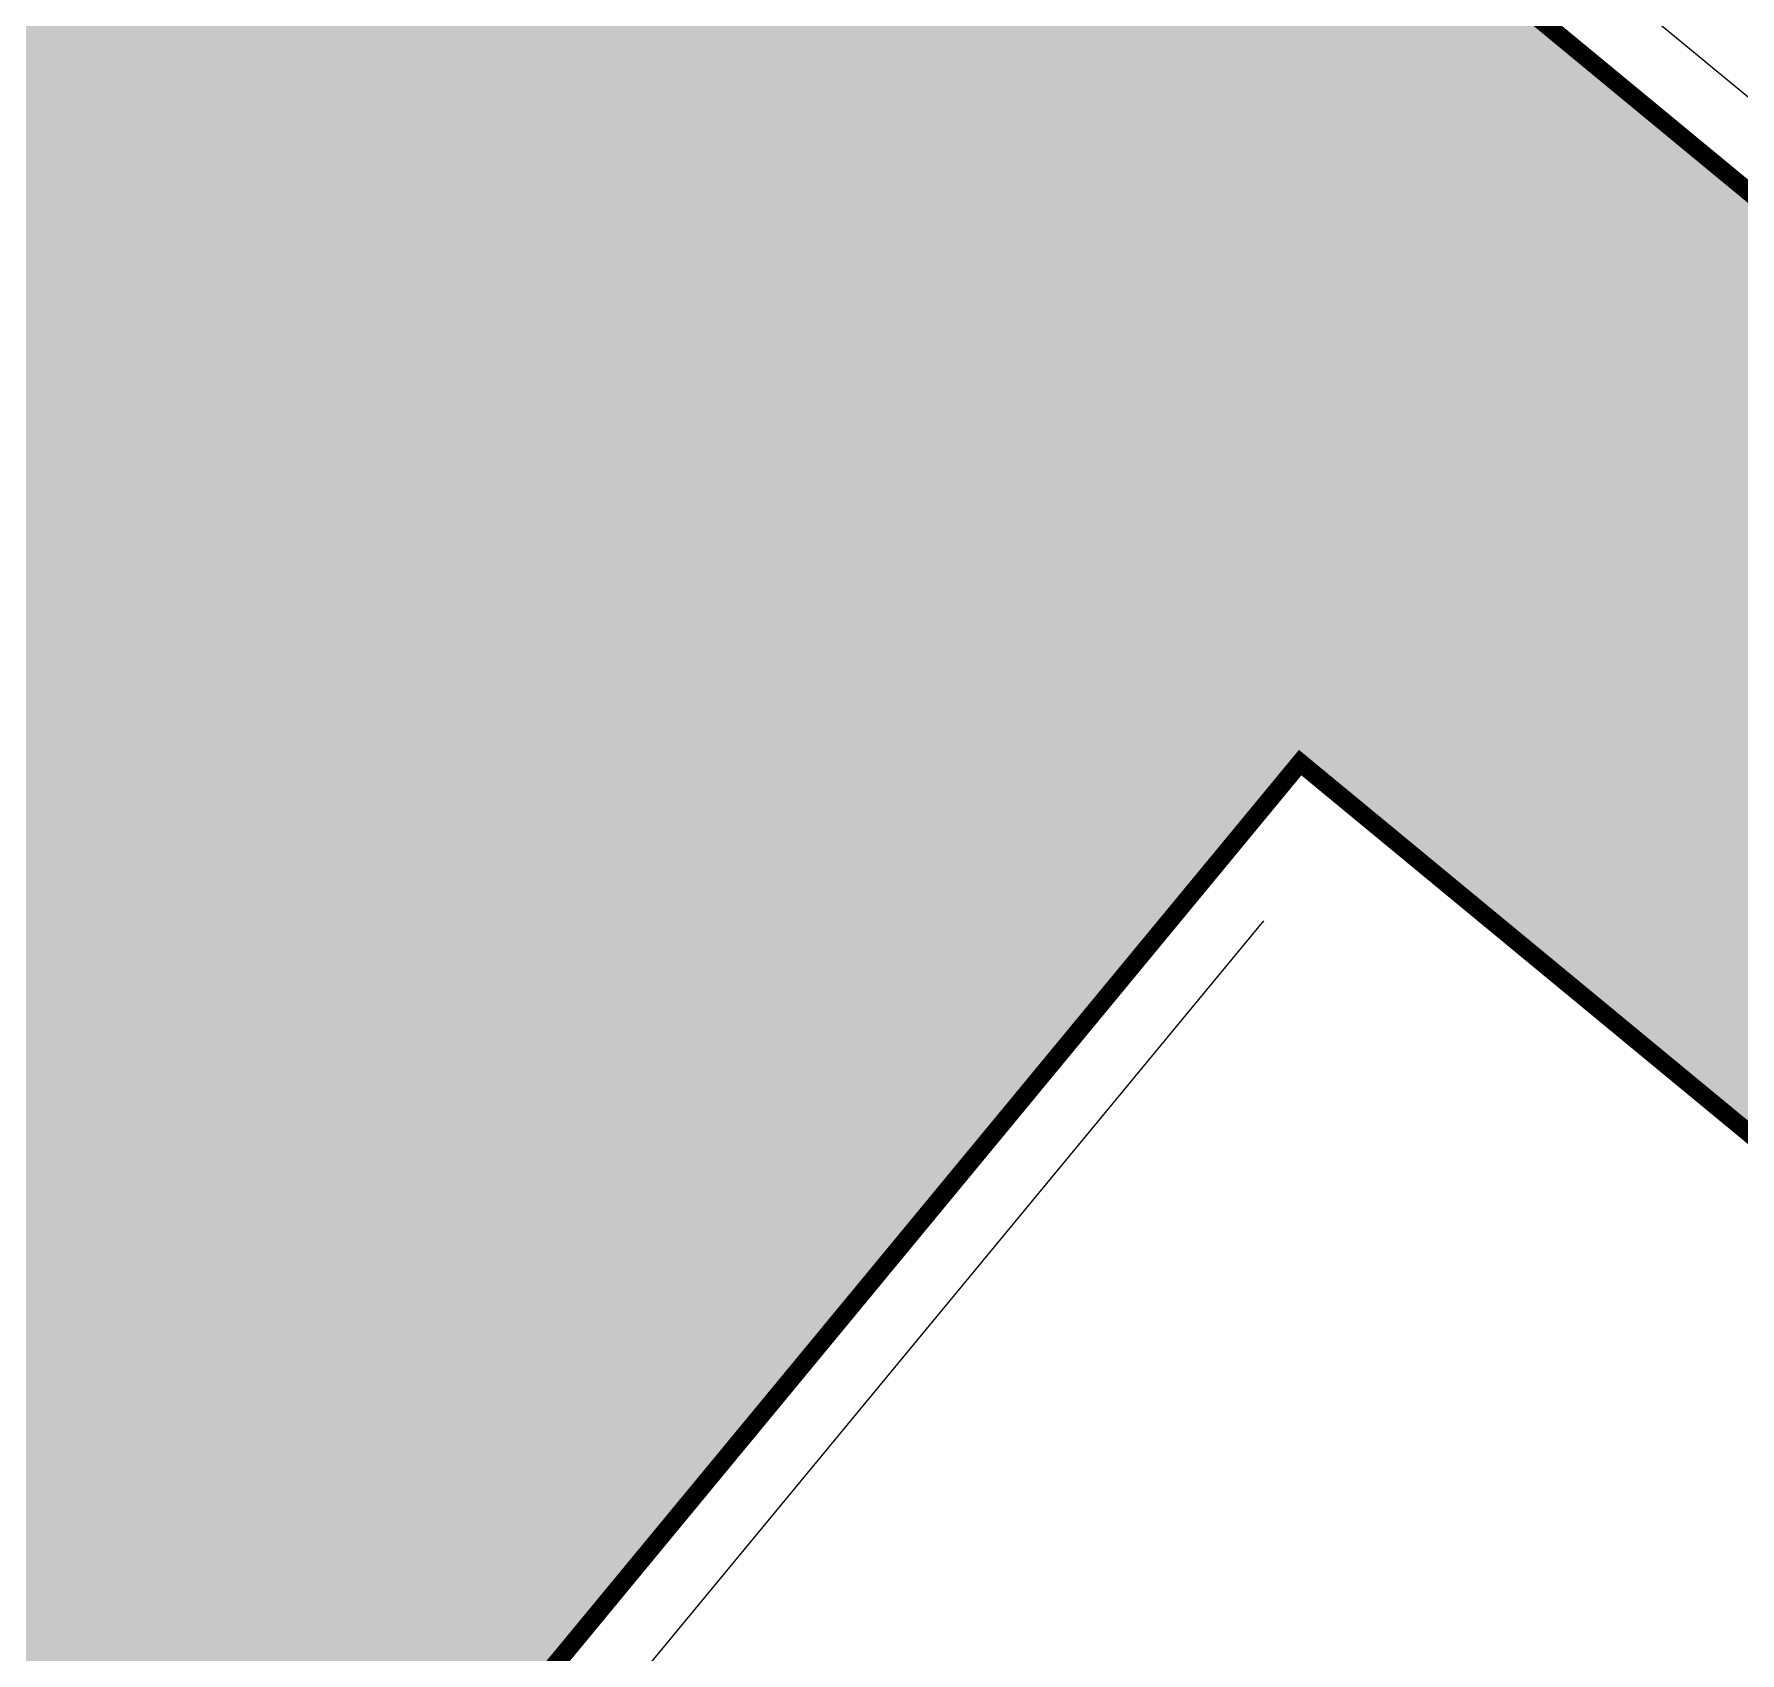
# Model space of a CAD drawing. Header units: millimetres. Extents: x -1307397 to 11565522512, y -626897 to 1138105.
# Drawn here: x 117639 to 122340, y 109542 to 114003 of the extents above; entities that cross this region are included whole.
import ezdxf

# ---------------------------------------------------------------- set-up
doc = ezdxf.new("R2010")
doc.units = ezdxf.units.MM
doc.header["$MEASUREMENT"] = 0
doc.linetypes.add('Xref_NT1+NT2_MBDV Cot vach_220729$0$CENTERX2', pattern=[4, 2.5, -0.5, 0.5, -0.5])
doc.layers.add('KT-Net manh', color=139, linetype='Continuous')
doc.layers.add('KT-Tuong', color=1, linetype='Continuous')

msp = doc.modelspace()

# ---------------------------------------------------------------- hatches: boundary and pattern name
at = {"layer": 'KT-Net manh'}
h = msp.add_hatch(dxfattribs=at)
h.set_pattern_fill('AR-PARQ1', color=256, scale=100)
h.paths.add_polyline_path([(143936.7, 145425.2), (147098, 142814.4), (148053.2, 143971), (146823.5, 144986.6, 0.172404), (143573.6, 146574.1, 0.150491), (140472.7, 145930.4, 0.090489), (137346.9, 143556.8, -0.00073), (135496.4, 141329.5), (109788.2, 110206.8), (109945.9, 110076.6), (110073.2, 110230.8), (112000.9, 108638.9), (111873.5, 108484.7), (115651.9, 105364.3), (121128.1, 111995.4), (126872.3, 107251.7), (128145.8, 108793.8), (119548.5, 115893.7)])
h.paths.add_polyline_path([(114912.7, 116090.8), (115676.8, 117016.1), (116602.1, 116252), (115837.9, 115326.7)], flags=16)
h.paths.add_polyline_path([(121441.5, 122112), (121696.2, 122420.4), (123623.8, 120828.5), (123369.1, 120520.1)], flags=16)
h.paths.add_polyline_path([(125610.4, 129044.5), (126374.5, 129969.8), (127299.8, 129205.7), (126535.6, 128280.4)], flags=16)
h.paths.add_polyline_path([(131213.9, 135829.8), (131468.6, 136138.3), (133396.3, 134546.3), (133141.6, 134237.9)], flags=16)
h.paths.add_polyline_path([(139253, 143288.2), (139507.7, 143596.6), (140818.1, 142514.5), (140563.4, 142206.2)], flags=16)

# ---------------------------------------------------------------- linework, layer by layer
at = {"layer": 'KT-Net manh', "color": 3, "linetype": 'Xref_NT1+NT2_MBDV Cot vach_220729$0$CENTERX2', "ltscale": 2, "const_width": 50}
msp.add_lwpolyline([(135496.4, 141329.5, 0.00073), (137346.9, 143556.8, -0.090489), (140472.7, 145930.4, -0.150491), (143573.6, 146574.1, -0.172404), (146823.5, 144986.6), (148053.2, 143971), (147098, 142814.4), (143936.7, 145425.2), (119548.5, 115893.7), (128145.8, 108793.8), (126872.3, 107251.7), (121128.1, 111995.4), (115651.9, 105364.3), (111873.5, 108484.7), (112000.9, 108638.9), (110073.2, 110230.8), (109945.9, 110076.6), (109788.2, 110206.8), (135496.4, 141329.5)], format="xyb", dxfattribs=at)
at = {"layer": 'KT-Tuong'}
for p, q in [((128427.4, 108820.6), (119830.1, 115920.6)), ((128145.8, 108793.8), (119548.5, 115893.7)), ((115651.9, 105364.3, 0), (120873.2, 111687.2)), ((115933.5, 105391.2), (121027.6, 111559.6))]:
    msp.add_line(p, q, dxfattribs=at)

doc.saveas('drawing.dxf')
